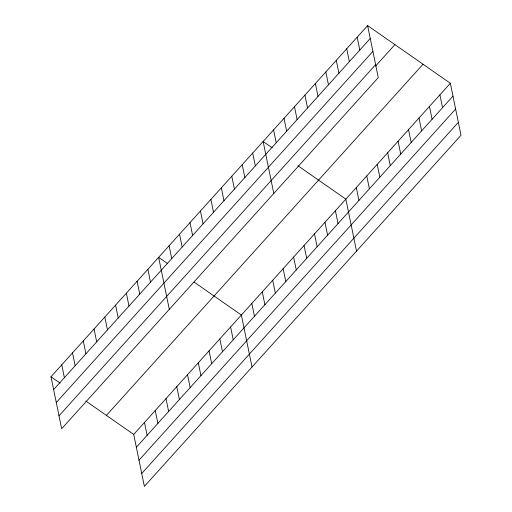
<?xml version="1.0" encoding="UTF-8"?>
<svg xmlns="http://www.w3.org/2000/svg" width="512" height="512" viewBox="0 0 512 512"><rect width="100%" height="100%" fill="white"/><g stroke="black" fill="none" stroke-linecap="round" stroke-linejoin="round"><path stroke-width="0.77" d="M367.616 25.6L378.285 77.574L61.658 428.736L50.989 376.762L367.616 25.6L450.342 83.264L461.011 135.238L144.384 486.4L133.715 434.426L85.786 401.018M53.626 389.606L370.259 38.445M56.275 402.522L372.909 51.36M59.008 415.821L375.635 64.659M375.584 66.067L394.918 44.627M106.413 415.398L423.04 64.237M133.715 434.426L450.342 83.264M136.352 447.27L452.979 96.109M139.002 460.186L455.629 109.024M141.728 473.491L458.362 122.323M272.23 147.827L263.13 141.485L273.798 193.459M297.933 165.741L345.856 199.149L356.525 251.123M167.744 263.712L158.643 257.37L169.312 309.344M194.067 282.061L241.363 315.034L252.032 367.008M50.989 376.762L60.09 383.104M439.891 94.854L442.528 107.699M429.446 106.438L432.083 119.29M418.995 118.029L421.632 130.874M408.544 129.619L411.181 142.464M398.099 141.203L400.736 154.054M387.648 152.794L390.285 165.638M357.171 37.19L359.808 50.035M377.197 164.384L379.834 177.229M346.72 48.774L349.357 61.626M366.752 175.968L369.389 188.819M336.275 60.365L338.912 73.21M356.301 187.558L358.938 200.403M325.824 71.955L328.461 84.8M315.373 83.539L318.01 96.39M335.405 210.733L338.042 223.584M304.928 95.13L307.565 107.974M324.954 222.323L327.59 235.168M294.477 106.72L297.114 119.565M314.509 233.914L317.146 246.758M284.032 118.304L286.669 131.155M304.058 245.504L306.694 258.349M273.581 129.894L276.218 142.739M293.606 257.088L296.25 269.939M283.162 268.678L285.798 281.523M252.685 153.069L255.322 165.92M272.71 280.269L275.347 293.114M242.234 164.659L244.87 177.504M262.266 291.853L264.902 304.704M231.782 176.25L234.426 189.094M251.814 303.443L254.451 316.288M221.338 187.834L223.974 200.685M210.886 199.424L213.523 212.269M230.598 326.97L233.235 339.814M200.442 211.014L203.078 223.859M219.834 338.912L222.47 351.757M189.99 222.605L192.627 235.45M209.069 350.848L211.706 363.699M179.539 234.189L182.176 247.04M198.304 362.79L200.941 375.635M169.094 245.779L171.731 258.624M187.539 374.726L190.176 387.578M176.774 386.669L179.411 399.514M147.878 269.306L150.515 282.15M166.01 398.605L168.646 411.456M137.114 281.248L139.75 294.093M155.245 410.547L157.882 423.392M126.349 293.184L128.986 306.035M144.48 422.483L147.117 435.334M115.584 305.126L118.221 317.971M104.819 317.062L107.456 329.914M94.054 329.005L96.691 341.85M83.29 340.941L85.926 353.792M72.518 352.883L75.155 365.728M61.754 364.819L64.39 377.67"/></g></svg>
